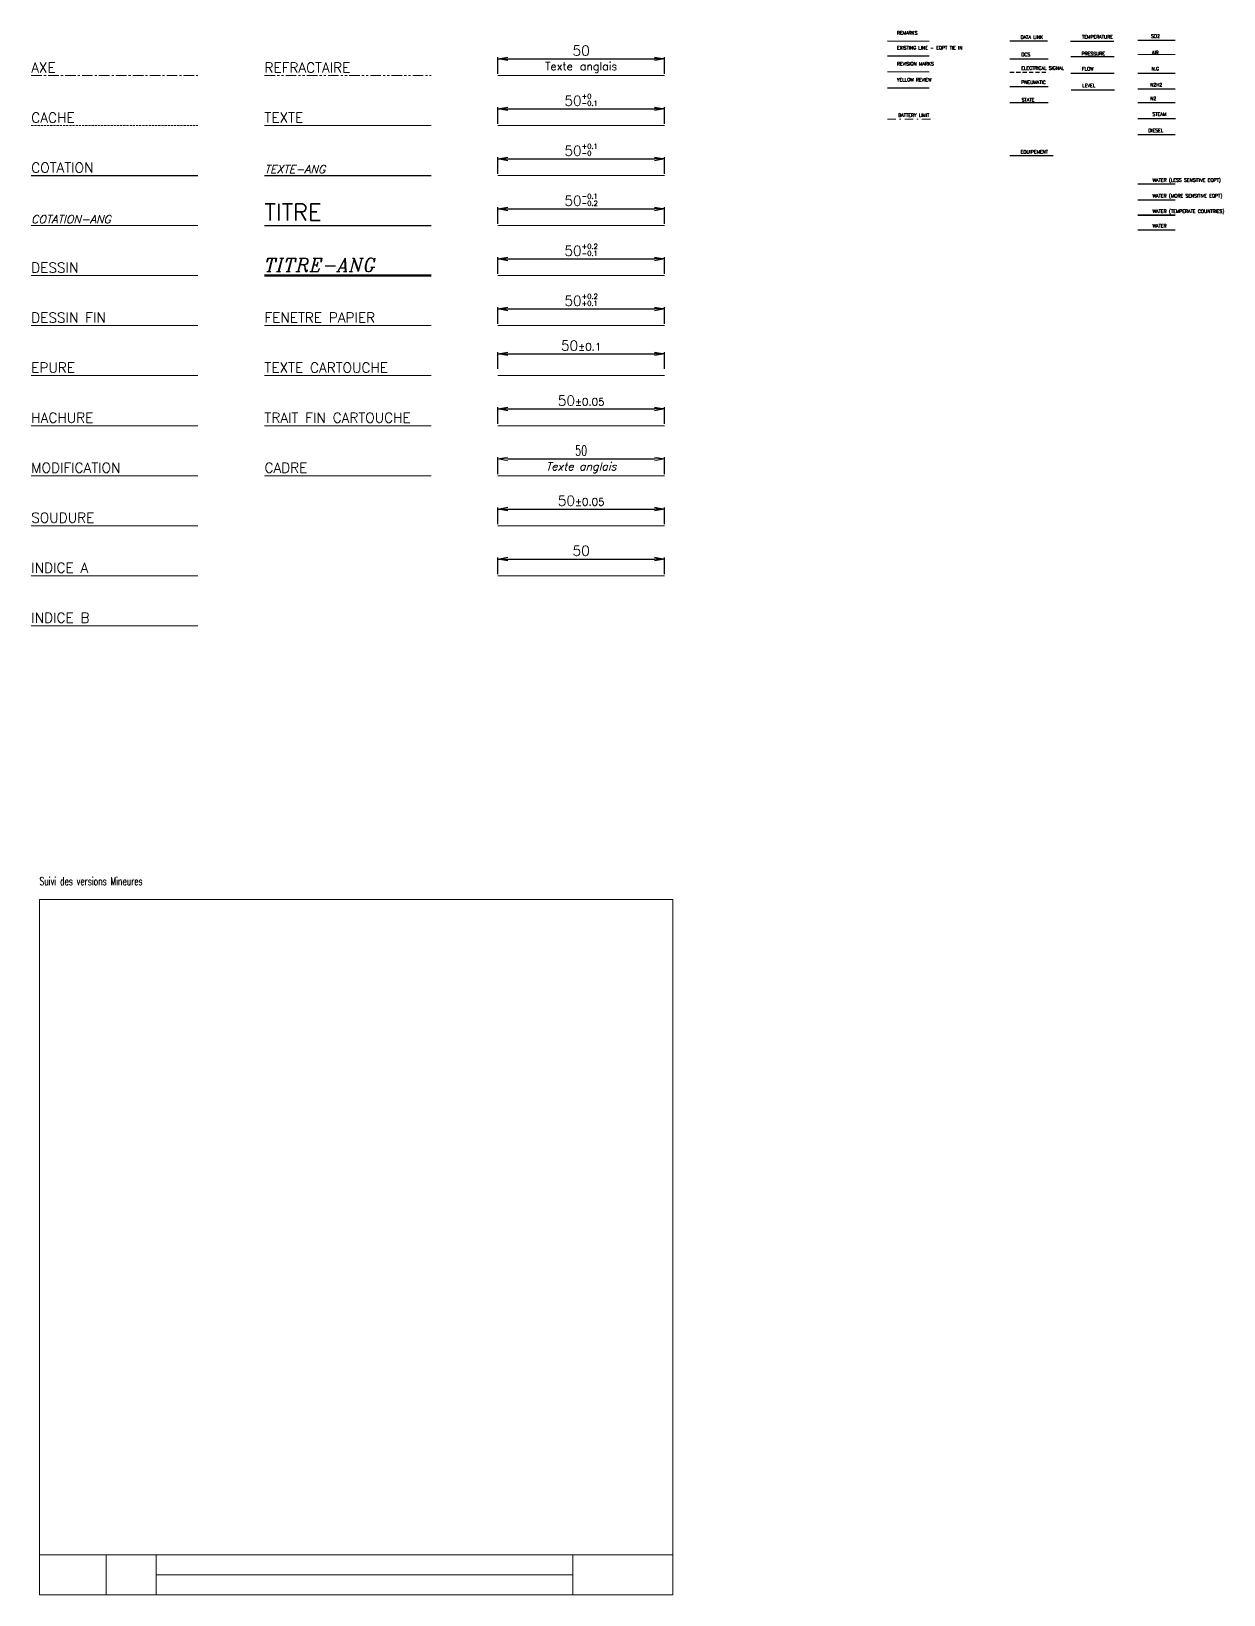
# Model space of a CAD drawing. Header units: millimetres. Extents: x -64622 to 376668, y -9274 to 59250.
# Drawn here: x -63486.5 to -63128.7, y 58772.6 to 59241.5 of the extents above; entities that cross this region are included whole.
import ezdxf
from ezdxf.enums import TextEntityAlignment as Align

# ---------------------------------------------------------------- set-up
doc = ezdxf.new("R2010")
doc.units = ezdxf.units.MM
doc.header["$LTSCALE"] = 0.1
doc.header["$PDMODE"] = 3
for name, pattern in [('AXES', [50.8, 31.75, -6.35, 6.35, -6.35]), ('CACHE', [9.525, 6.35, -3.175]), ('CACHEX2', [19.05, 12.7, -6.35]), ('FANTOME', [63.5, 31.75, -6.35, 6.35, -6.35, 6.35, -6.35]), ('TIRETPTX2', [50.8, 25.4, -12.7, 0, -12.7])]:
    doc.linetypes.add(name, pattern=pattern)
doc.layers.get('0').update_dxf_attribs({"lineweight": 9})
doc.layers.get('Defpoints').update_dxf_attribs({"lineweight": 20})
for name, color, linetype, lineweight in [('AIR', 4, 'Continuous', 9), ('AXE', 1, 'AXES', 15), ('BATTERY LIMIT', 3, 'TIRETPTX2', 9), ('CACHE', 2, 'CACHE', 20), ('CADRE', 1, 'Continuous', 15), ('COTATION-ANG', 1, 'Continuous', 15), ('DESSIN', 3, 'Continuous', 0), ('DESSIN FIN', 1, 'Continuous', 15), ('HACHURE', 6, 'Continuous', 15), ('INDICE A', 1, 'Continuous', 15), ('INDICE B', 1, 'Continuous', 15), ('REFRACTAIRE', 4, 'FANTOME', 15), ('REVISION MARKS', 1, 'Continuous', 15), ('TEXTE', 2, 'Continuous', 20), ('TEXTE CARTOUCHE', 1, 'Continuous', 15), ('TEXTE-LOCAL', 2, 'Continuous', 15), ('TITRE-ANG', 50, 'Continuous', 60), ('TRAIT FIN CARTOUCHE', 2, 'Continuous', 15), ('WATER (TEMPERATE COUNTRIES)', 100, 'Continuous', 35)]:
    doc.layers.add(name, color=color, linetype=linetype, lineweight=lineweight)
for name, color, linetype in [('COTATION', 1, 'Continuous'), ('DATA LINK', 7, 'LIMITE1'), ('DCS', 251, 'Continuous'), ('DIESEL', 34, 'Continuous'), ('ELECTRIC SIGNAL', 7, 'CACHEX2'), ('EQUIPEMENT', 146, 'Continuous'), ('EXISTING LINES-EQPT TIE IN', 54, 'Continuous'), ('FLOW', 161, 'Continuous'), ('LEVEL', 161, 'Continuous'), ('N2', 40, 'Continuous'), ('N2H2', 40, 'Continuous'), ('NATURALGAS', 40, 'Continuous'), ('PNEUMATIC SIGNAL', 7, 'PNEUMATIC'), ('PRESSURE', 161, 'Continuous'), ('REMARKS', 6, 'Continuous'), ('SO2', 40, 'Continuous'), ('STATE', 5, 'Continuous'), ('STEAM', 8, 'Continuous'), ('TEMPERATURE', 5, 'Continuous'), ('TEXTE-ANG', 2, 'Continuous'), ('TITRE', 50, 'Continuous'), ('WATER', 3, 'Continuous'), ('WATER (LESS SENSITIVE EQPT)', 76, 'Continuous'), ('WATER (MORE SENSITIVE EQPT)', 92, 'Continuous'), ('YELLOW REVIEW', 51, 'Continuous')]:
    doc.layers.add(name, color=color, linetype=linetype)
for name, color, linetype, lineweight, plot in [('EPURE', 4, 'Continuous', 15, False), ('FENETRE PAPIER', 7, 'Continuous', 13, False), ('MODIFICATION', 5, 'Continuous', 15, False)]:
    doc.layers.add(name, color=color, linetype=linetype, lineweight=lineweight, plot=plot)
doc.styles.add('ITALIC', font='italic.shx', dxfattribs={"height": 1.8})
doc.styles.add('ROMANS', font='romans.shx', dxfattribs={"width": 0.7})
doc.styles.get("Standard").update_dxf_attribs({"font": 'romans.shx', "width": 0.7})
doc.styles.add('TXT', font='txt.shx')
doc.linetypes.add('LIMITE1', pattern='A,6.35,-2.54,[133,ltypeshp.shx,S=2.54,R=0,X=-2.54,Y=0],-2.54,25.4', length=36.83)
doc.linetypes.add('PNEUMATIC', pattern='A,25.4,["//",Standard,S=12.7,R=0,X=-12.7,Y=-6.35],25.4', length=50.8)
doc.dimstyles.new('COTSGV +-0.05', dxfattribs={"dimtxt": 3, "dimasz": 3, "dimexe": 0.5, "dimexo": 0.5, "dimgap": 1, "dimtad": 3, "dimtoh": 1, "dimdsep": 46, "dimtxsty": 'TXT', "dimblk1": 'OPEN', "dimblk2": 'OPEN', "dimsah": 1, "dimcen": 0.5, "dimclrd": 256, "dimclre": 256, "dimclrt": 256, "dimazin": 2, "dimtol": 1, "dimtp": 0.05, "dimtm": 0.05, "dimtfac": 0.75, "dimtdec": 3, "dimtmove": 0, "dimatfit": 3, "dimldrblk": 'OPEN', "dimfxl": 1, "dimarcsym": 0})
doc.dimstyles.new('COTSGV +-0.1', dxfattribs={"dimtxt": 3, "dimasz": 3, "dimexe": 0.5, "dimexo": 0.5, "dimgap": 1, "dimtad": 3, "dimtoh": 1, "dimdsep": 46, "dimtxsty": 'TXT', "dimblk1": 'OPEN', "dimblk2": 'OPEN', "dimsah": 1, "dimcen": 0.5, "dimclrd": 256, "dimclre": 256, "dimclrt": 256, "dimazin": 2, "dimtol": 1, "dimtp": 0.1, "dimtm": 0.1, "dimtfac": 0.75, "dimtdec": 3, "dimtmove": 0, "dimatfit": 3, "dimldrblk": 'OPEN', "dimfxl": 1, "dimarcsym": 0})
doc.dimstyles.new('COTSGV +0.1_+0.2', dxfattribs={"dimtxt": 3, "dimasz": 3, "dimexe": 0.5, "dimexo": 0.5, "dimgap": 1, "dimtad": 3, "dimtoh": 1, "dimdsep": 46, "dimtxsty": 'TXT', "dimblk1": 'OPEN', "dimblk2": 'OPEN', "dimsah": 1, "dimcen": 0.5, "dimclrd": 256, "dimclre": 256, "dimclrt": 256, "dimazin": 2, "dimtol": 1, "dimtp": 0.2, "dimtm": -0.1, "dimtfac": 0.5, "dimtdec": 3, "dimtmove": 0, "dimatfit": 3, "dimldrblk": 'OPEN', "dimfxl": 1, "dimarcsym": 0})
doc.dimstyles.new('COTSGV -0.1_+0.2', dxfattribs={"dimtxt": 3, "dimasz": 3, "dimexe": 0.5, "dimexo": 0.5, "dimgap": 1, "dimtad": 3, "dimtoh": 1, "dimdsep": 46, "dimtxsty": 'TXT', "dimblk1": 'OPEN', "dimblk2": 'OPEN', "dimsah": 1, "dimcen": 0.5, "dimclrd": 256, "dimclre": 256, "dimclrt": 256, "dimazin": 2, "dimtol": 1, "dimtp": 0.2, "dimtm": 0.1, "dimtfac": 0.5, "dimtdec": 3, "dimtmove": 0, "dimatfit": 3, "dimldrblk": 'OPEN', "dimfxl": 1, "dimarcsym": 0})
doc.dimstyles.new('COTSGV -0.1_0', dxfattribs={"dimtxt": 3, "dimasz": 3, "dimexe": 0.5, "dimexo": 0.5, "dimgap": 1, "dimtad": 3, "dimtoh": 1, "dimdsep": 46, "dimtxsty": 'TXT', "dimblk1": 'OPEN', "dimblk2": 'OPEN', "dimsah": 1, "dimcen": 0.5, "dimclrd": 256, "dimclre": 256, "dimclrt": 256, "dimazin": 2, "dimtol": 1, "dimtm": 0.1, "dimtfac": 0.5, "dimtdec": 3, "dimtmove": 0, "dimatfit": 3, "dimldrblk": 'OPEN', "dimfxl": 1, "dimarcsym": 0})
doc.dimstyles.new('COTSGV -02_-0.1', dxfattribs={"dimtxt": 3, "dimasz": 3, "dimexe": 0.5, "dimexo": 0.5, "dimgap": 1, "dimtad": 3, "dimtoh": 1, "dimdsep": 46, "dimtxsty": 'TXT', "dimblk1": 'OPEN', "dimblk2": 'OPEN', "dimsah": 1, "dimcen": 0.5, "dimclrd": 256, "dimclre": 256, "dimclrt": 256, "dimazin": 2, "dimtol": 1, "dimtp": -0.1, "dimtm": 0.2, "dimtfac": 0.5, "dimtdec": 3, "dimtmove": 0, "dimatfit": 3, "dimldrblk": 'OPEN', "dimfxl": 1, "dimarcsym": 0})
doc.dimstyles.new('COTSGV 0_+0.1', dxfattribs={"dimtxt": 3, "dimasz": 3, "dimexe": 0.5, "dimexo": 0.5, "dimgap": 1, "dimtad": 3, "dimtoh": 1, "dimdsep": 46, "dimtxsty": 'TXT', "dimblk1": 'OPEN', "dimblk2": 'OPEN', "dimsah": 1, "dimcen": 0.5, "dimclrd": 256, "dimclre": 256, "dimclrt": 256, "dimazin": 2, "dimtol": 1, "dimtp": 0.1, "dimtfac": 0.5, "dimtdec": 3, "dimtmove": 0, "dimatfit": 3, "dimldrblk": 'OPEN', "dimfxl": 1, "dimarcsym": 0})
doc.dimstyles.new('COTSGV 1-01', dxfattribs={"dimtxt": 3, "dimasz": 3, "dimexe": 0.5, "dimexo": 0.5, "dimgap": 1, "dimtad": 3, "dimtoh": 1, "dimdsep": 46, "dimtxsty": 'TXT', "dimblk1": 'OPEN', "dimblk2": 'OPEN', "dimsah": 1, "dimcen": 0.5, "dimclrd": 256, "dimclre": 256, "dimclrt": 256, "dimazin": 2, "dimtm": 1e-09, "dimtfac": 1, "dimtmove": 0, "dimatfit": 3, "dimldrblk": 'OPEN', "dimfxl": 1, "dimtolj": 1, "dimarcsym": 0})
doc.dimstyles.new('COTSGV TEXTE', dxfattribs={"dimtxt": 3, "dimasz": 3, "dimexe": 0.5, "dimexo": 0.5, "dimgap": 1, "dimtad": 3, "dimtoh": 1, "dimdsep": 46, "dimtxsty": 'ROMANS', "dimblk1": 'OPEN', "dimblk2": 'OPEN', "dimsah": 1, "dimcen": 0.5, "dimclrd": 256, "dimclre": 256, "dimclrt": 256, "dimazin": 2, "dimtfac": 1, "dimtmove": 0, "dimatfit": 3, "dimldrblk": 'OPEN', "dimfxl": 1, "dimtolj": 1, "dimtzin": 0, "dimarcsym": 0})

# ---------------------------------------------------------------- blocks, each defined once
blk = doc.blocks.new('INDICE')
at = {"color": 2}
for points in [[(-170, 0), (-170, 6), (-170, 12)], [(-155, 0), (-155, 6), (-155, 12)]]:
    blk.add_lwpolyline(points, dxfattribs=at)
at = {"layer": 'TRAIT FIN CARTOUCHE', "color": 1}
blk.add_line((-155, 6), (-30, 6), dxfattribs=at)
at = {"layer": 'TRAIT FIN CARTOUCHE', "color": 2}
for points in [[(-190, 0), (-190, 6), (-190, 12), (0, 12), (0, 6), (0, 0)], [(-30, 0), (-30, 6), (-30, 12)]]:
    blk.add_lwpolyline(points, dxfattribs=at)
at = {"color": 2, "style": 'ROMANS', "width": 0.75}
for tag, p in [('DATE', (-180, 4.39)), ('INDICE', (-162.68, 4.39))]:
    blk.add_attdef(tag, text='', height=3, dxfattribs=at).set_placement(p, align=Align.CENTER)
at = {"layer": 'TRAIT FIN CARTOUCHE', "color": 2, "width": 0.75}
for height, style, p in [(3, 'ROMANS', (-152.78, 6.51)), (2.4, 'ITALIC', (-152.78, 0.51))]:
    blk.add_attdef('MODIFICATION', text='', height=height, dxfattribs=dict(at, style=style)).set_placement(p, align=Align.BOTTOM_LEFT)
at = {"layer": 'TRAIT FIN CARTOUCHE', "color": 2, "style": 'ROMANS', "width": 0.75}
blk.add_attdef('NOM', text='', height=3, dxfattribs=at).set_placement((-13.95, 4.35), align=Align.CENTER)
blk = doc.blocks.new('_OPEN')
at = {"color": 0, "linetype": 'ByBlock'}
for p, q in [((-1, 0.17), (0, 0)), ((0, 0), (-1, -0.17)), ((0, 0), (-1, 0))]:
    blk.add_line(p, q, dxfattribs=at)
blk = doc.blocks.new('*D32')
at = {"layer": 'COTATION', "lineweight": -2, "transparency": 16777216}
for p, q in [((45, 50.13), (45, 55.13)), ((48, 54.63), (92, 54.63)), ((95, 50.13), (95, 55.13))]:
    blk.add_line(p, q, dxfattribs=at)
at = {"layer": 'Defpoints', "color": 0, "transparency": 16777216}
for p in [(95, 54.63), (45, 49.63), (95, 49.63)]:
    blk.add_point(p, dxfattribs=at)
at = {"layer": 'COTATION', "lineweight": -2, "transparency": 16777216, "xscale": 3, "yscale": 3, "zscale": 3, "rotation": 180}
blk.add_blockref('_OPEN', (45, 54.63), dxfattribs=at)
at = {"layer": 'COTATION', "lineweight": -2, "transparency": 16777216, "xscale": 3, "yscale": 3, "zscale": 3}
blk.add_blockref('_OPEN', (95, 54.63), dxfattribs=at)
at = {"layer": 'COTATION', "transparency": 16777216, "insert": (70, 57.38), "char_height": 3, "attachment_point": 5, "style": 'TXT'}
blk.add_mtext('50{\\H1.500000;\\S+0^ -0.1;}', dxfattribs=at)
blk = doc.blocks.new('*D38')
at = {"layer": 'COTATION', "lineweight": -2, "transparency": 16777216}
for p, q in [((45, -39.87), (45, -34.87)), ((48, -35.37), (92, -35.37)), ((95, -39.87), (95, -34.87))]:
    blk.add_line(p, q, dxfattribs=at)
at = {"layer": 'Defpoints', "color": 0, "transparency": 16777216}
for p in [(95, -35.37), (45, -40.37), (95, -40.37)]:
    blk.add_point(p, dxfattribs=at)
at = {"layer": 'COTATION', "lineweight": -2, "transparency": 16777216, "xscale": 3, "yscale": 3, "zscale": 3, "rotation": 180}
blk.add_blockref('_OPEN', (45, -35.37), dxfattribs=at)
at = {"layer": 'COTATION', "lineweight": -2, "transparency": 16777216, "xscale": 3, "yscale": 3, "zscale": 3}
blk.add_blockref('_OPEN', (95, -35.37), dxfattribs=at)
at = {"layer": 'COTATION', "transparency": 16777216, "insert": (70, -32.87), "char_height": 3, "attachment_point": 5, "style": 'TXT'}
blk.add_mtext('50{\\H2.250000;±0.05}', dxfattribs=at)
blk = doc.blocks.new('*D39')
at = {"layer": 'Defpoints', "color": 0, "transparency": 16777216}
for p in [(95, -50.37), (45, -55.37), (95, -55.37)]:
    blk.add_point(p, dxfattribs=at)
at = {"layer": 'TEXTE', "lineweight": -2, "transparency": 16777216}
for p, q in [((45, -54.87), (45, -49.87)), ((48, -50.37), (92, -50.37)), ((95, -54.87), (95, -49.87))]:
    blk.add_line(p, q, dxfattribs=at)
at = {"layer": 'TEXTE', "lineweight": -2, "transparency": 16777216, "xscale": 3, "yscale": 3, "zscale": 3, "rotation": 180}
blk.add_blockref('_OPEN', (45, -50.37), dxfattribs=at)
at = {"layer": 'TEXTE', "lineweight": -2, "transparency": 16777216, "xscale": 3, "yscale": 3, "zscale": 3}
blk.add_blockref('_OPEN', (95, -50.37), dxfattribs=at)
at = {"layer": 'TEXTE', "transparency": 16777216, "insert": (70, -47.87), "char_height": 3, "attachment_point": 5, "style": 'ROMANS'}
blk.add_mtext('\\A1;50', dxfattribs=at)
blk = doc.blocks.new('*D33')
at = {"layer": 'COTATION', "lineweight": -2, "transparency": 16777216}
for p, q in [((45, 35.13), (45, 40.13)), ((48, 39.63), (92, 39.63)), ((95, 35.13), (95, 40.13))]:
    blk.add_line(p, q, dxfattribs=at)
at = {"layer": 'Defpoints', "color": 0, "transparency": 16777216}
for p in [(95, 39.63), (45, 34.63), (95, 34.63)]:
    blk.add_point(p, dxfattribs=at)
at = {"layer": 'COTATION', "lineweight": -2, "transparency": 16777216, "xscale": 3, "yscale": 3, "zscale": 3, "rotation": 180}
blk.add_blockref('_OPEN', (45, 39.63), dxfattribs=at)
at = {"layer": 'COTATION', "lineweight": -2, "transparency": 16777216, "xscale": 3, "yscale": 3, "zscale": 3}
blk.add_blockref('_OPEN', (95, 39.63), dxfattribs=at)
at = {"layer": 'COTATION', "transparency": 16777216, "insert": (70, 42.38), "char_height": 3, "attachment_point": 5, "style": 'TXT'}
blk.add_mtext('50{\\H1.500000;\\S+0.1^ -0;}', dxfattribs=at)
blk = doc.blocks.new('*D34')
at = {"layer": 'COTATION', "lineweight": -2, "transparency": 16777216}
for p, q in [((45, 20.13), (45, 25.13)), ((48, 24.63), (92, 24.63)), ((95, 20.13), (95, 25.13))]:
    blk.add_line(p, q, dxfattribs=at)
at = {"layer": 'Defpoints', "color": 0, "transparency": 16777216}
for p in [(95, 24.63), (45, 19.63), (95, 19.63)]:
    blk.add_point(p, dxfattribs=at)
at = {"layer": 'COTATION', "lineweight": -2, "transparency": 16777216, "xscale": 3, "yscale": 3, "zscale": 3, "rotation": 180}
blk.add_blockref('_OPEN', (45, 24.63), dxfattribs=at)
at = {"layer": 'COTATION', "lineweight": -2, "transparency": 16777216, "xscale": 3, "yscale": 3, "zscale": 3}
blk.add_blockref('_OPEN', (95, 24.63), dxfattribs=at)
at = {"layer": 'COTATION', "transparency": 16777216, "insert": (70, 27.38), "char_height": 3, "attachment_point": 5, "style": 'TXT'}
blk.add_mtext('50{\\H1.500000;\\S-0.1^ -0.2;}', dxfattribs=at)
blk = doc.blocks.new('*D36')
at = {"layer": 'COTATION', "lineweight": -2, "transparency": 16777216}
for p, q in [((45, -9.87), (45, -4.87)), ((48, -5.37), (92, -5.37)), ((95, -9.87), (95, -4.87))]:
    blk.add_line(p, q, dxfattribs=at)
at = {"layer": 'Defpoints', "color": 0, "transparency": 16777216}
for p in [(95, -5.37), (45, -10.37), (95, -10.37)]:
    blk.add_point(p, dxfattribs=at)
at = {"layer": 'COTATION', "lineweight": -2, "transparency": 16777216, "xscale": 3, "yscale": 3, "zscale": 3, "rotation": 180}
blk.add_blockref('_OPEN', (45, -5.37), dxfattribs=at)
at = {"layer": 'COTATION', "lineweight": -2, "transparency": 16777216, "xscale": 3, "yscale": 3, "zscale": 3}
blk.add_blockref('_OPEN', (95, -5.37), dxfattribs=at)
at = {"layer": 'COTATION', "transparency": 16777216, "insert": (70, -2.62), "char_height": 3, "attachment_point": 5, "style": 'TXT'}
blk.add_mtext('50{\\H1.500000;\\S+0.2^ +0.1;}', dxfattribs=at)
blk = doc.blocks.new('*D37')
at = {"layer": 'COTATION', "lineweight": -2, "transparency": 16777216}
for p, q in [((45, -23.35), (45, -18.35)), ((95, -23.35), (95, -18.35)), ((48, -18.85), (92, -18.85))]:
    blk.add_line(p, q, dxfattribs=at)
at = {"layer": 'Defpoints', "color": 0, "transparency": 16777216}
for p in [(95, -18.85), (45, -23.85), (95, -23.85)]:
    blk.add_point(p, dxfattribs=at)
at = {"layer": 'COTATION', "lineweight": -2, "transparency": 16777216, "xscale": 3, "yscale": 3, "zscale": 3, "rotation": 180}
blk.add_blockref('_OPEN', (45, -18.85), dxfattribs=at)
at = {"layer": 'COTATION', "lineweight": -2, "transparency": 16777216, "xscale": 3, "yscale": 3, "zscale": 3}
blk.add_blockref('_OPEN', (95, -18.85), dxfattribs=at)
at = {"layer": 'COTATION', "transparency": 16777216, "insert": (70, -16.35), "char_height": 3, "attachment_point": 5, "style": 'TXT'}
blk.add_mtext('50{\\H2.250000;±0.1}', dxfattribs=at)
blk = doc.blocks.new('*D35')
at = {"layer": 'COTATION', "lineweight": -2, "transparency": 16777216}
for p, q in [((45, 5.13), (45, 10.13)), ((48, 9.63), (92, 9.63)), ((95, 5.13), (95, 10.13))]:
    blk.add_line(p, q, dxfattribs=at)
at = {"layer": 'Defpoints', "color": 0, "transparency": 16777216}
for p in [(95, 9.63), (45, 4.63), (95, 4.63)]:
    blk.add_point(p, dxfattribs=at)
at = {"layer": 'COTATION', "lineweight": -2, "transparency": 16777216, "xscale": 3, "yscale": 3, "zscale": 3, "rotation": 180}
blk.add_blockref('_OPEN', (45, 9.63), dxfattribs=at)
at = {"layer": 'COTATION', "lineweight": -2, "transparency": 16777216, "xscale": 3, "yscale": 3, "zscale": 3}
blk.add_blockref('_OPEN', (95, 9.63), dxfattribs=at)
at = {"layer": 'COTATION', "transparency": 16777216, "insert": (70, 12.38), "char_height": 3, "attachment_point": 5, "style": 'TXT'}
blk.add_mtext('50{\\H1.500000;\\S+0.2^ -0.1;}', dxfattribs=at)
blk = doc.blocks.new('*D31')
at = {"layer": 'COTATION', "lineweight": -2, "transparency": 16777216}
for p, q in [((-8886.33, 3506.14), (-8886.33, 3511.14)), ((-8883.33, 3510.64), (-8839.33, 3510.64)), ((-8836.33, 3506.14), (-8836.33, 3511.14))]:
    blk.add_line(p, q, dxfattribs=at)
at = {"layer": 'Defpoints', "color": 0, "transparency": 16777216}
for p in [(-8836.33, 3510.64), (-8886.33, 3505.64), (-8836.33, 3505.64)]:
    blk.add_point(p, dxfattribs=at)
at = {"layer": 'COTATION', "lineweight": -2, "transparency": 16777216, "xscale": 3, "yscale": 3, "zscale": 3, "rotation": 180}
blk.add_blockref('_OPEN', (-8886.33, 3510.64), dxfattribs=at)
at = {"layer": 'COTATION', "lineweight": -2, "transparency": 16777216, "xscale": 3, "yscale": 3, "zscale": 3}
blk.add_blockref('_OPEN', (-8836.33, 3510.64), dxfattribs=at)
at = {"layer": 'COTATION', "transparency": 16777216, "insert": (-8861.33, 3513.14), "char_height": 3, "attachment_point": 5, "style": 'TXT'}
blk.add_mtext('\\A1;50', dxfattribs=at)
blk = doc.blocks.new('*D40')
at = {"layer": 'COTATION', "lineweight": -2, "transparency": 16777216}
for p, q in [((45, -69.87), (45, -64.87)), ((48, -65.37), (92, -65.37)), ((95, -69.87), (95, -64.87))]:
    blk.add_line(p, q, dxfattribs=at)
at = {"layer": 'Defpoints', "color": 0, "transparency": 16777216}
for p in [(95, -65.37), (45, -70.37), (95, -70.37)]:
    blk.add_point(p, dxfattribs=at)
at = {"layer": 'COTATION', "lineweight": -2, "transparency": 16777216, "xscale": 3, "yscale": 3, "zscale": 3, "rotation": 180}
blk.add_blockref('_OPEN', (45, -65.37), dxfattribs=at)
at = {"layer": 'COTATION', "lineweight": -2, "transparency": 16777216, "xscale": 3, "yscale": 3, "zscale": 3}
blk.add_blockref('_OPEN', (95, -65.37), dxfattribs=at)
at = {"layer": 'COTATION', "transparency": 16777216, "insert": (70, -62.87), "char_height": 3, "attachment_point": 5, "style": 'TXT'}
blk.add_mtext('50{\\H2.250000;±0.05}', dxfattribs=at)
blk = doc.blocks.new('*D41')
at = {"layer": 'COTATION', "lineweight": -2, "transparency": 16777216}
for p, q in [((45, -84.87), (45, -79.87)), ((48, -80.37), (92, -80.37)), ((95, -84.87), (95, -79.87))]:
    blk.add_line(p, q, dxfattribs=at)
at = {"layer": 'Defpoints', "color": 0, "transparency": 16777216}
for p in [(95, -80.37), (45, -85.37), (95, -85.37)]:
    blk.add_point(p, dxfattribs=at)
at = {"layer": 'COTATION', "lineweight": -2, "transparency": 16777216, "xscale": 3, "yscale": 3, "zscale": 3, "rotation": 180}
blk.add_blockref('_OPEN', (45, -80.37), dxfattribs=at)
at = {"layer": 'COTATION', "lineweight": -2, "transparency": 16777216, "xscale": 3, "yscale": 3, "zscale": 3}
blk.add_blockref('_OPEN', (95, -80.37), dxfattribs=at)
at = {"layer": 'COTATION', "transparency": 16777216, "insert": (70, -77.87), "char_height": 3, "attachment_point": 5, "style": 'TXT'}
blk.add_mtext('\\A1;50', dxfattribs=at)
blk = doc.blocks.new('LINE_STYLE')
at = {"layer": 'AIR'}
blk.add_line((38.41, 14.33), (49.57, 14.33), dxfattribs=at)
at = {"layer": 'BATTERY LIMIT'}
blk.add_line((-36.77, -5), (-23.77, -5), dxfattribs=at)
at = {"layer": 'DATA LINK'}
blk.add_line((0, 18.41), (11.23, 18.41), dxfattribs=at)
at = {"layer": 'DCS'}
blk.add_line((0, 13.1), (11.43, 13.1), dxfattribs=at)
at = {"layer": 'DIESEL'}
blk.add_line((38.41, -9.61), (49.57, -9.61), dxfattribs=at)
at = {"layer": 'ELECTRIC SIGNAL'}
blk.add_line((0, 9.03), (11.43, 9.03), dxfattribs=at)
at = {"layer": 'EQUIPEMENT'}
blk.add_line((0, -15.89), (13, -15.89), dxfattribs=at)
at = {"layer": 'EXISTING LINES-EQPT TIE IN'}
blk.add_line((-36.76, 13.96), (-24.2, 13.96), dxfattribs=at)
at = {"layer": 'FLOW'}
blk.add_line((18.31, 8.79), (31.31, 8.79), dxfattribs=at)
at = {"layer": 'LEVEL'}
blk.add_line((18.4, 3.79), (31.4, 3.79), dxfattribs=at)
at = {"layer": 'N2'}
blk.add_line((38.41, 0), (49.57, 0), dxfattribs=at)
at = {"layer": 'N2H2'}
blk.add_line((38.41, 4.08), (49.57, 4.08), dxfattribs=at)
at = {"layer": 'NATURALGAS'}
blk.add_line((38.41, 8.79), (49.57, 8.79), dxfattribs=at)
at = {"layer": 'PNEUMATIC SIGNAL'}
blk.add_line((0, 4.77), (11.43, 4.77), dxfattribs=at)
at = {"layer": 'PRESSURE'}
blk.add_line((18.22, 13.8), (31.22, 13.8), dxfattribs=at)
at = {"layer": 'REMARKS'}
blk.add_line((-36.76, 18.41), (-24.2, 18.4), dxfattribs=at)
at = {"layer": 'REVISION MARKS'}
blk.add_line((-36.76, 9.16), (-24.2, 9.15), dxfattribs=at)
at = {"layer": 'SO2'}
blk.add_line((38.41, 18.69), (49.57, 18.69), dxfattribs=at)
at = {"layer": 'STATE'}
blk.add_line((0, 0), (11.51, 0), dxfattribs=at)
at = {"layer": 'STEAM'}
blk.add_line((38.41, -4.81), (49.66, -4.81), dxfattribs=at)
at = {"layer": 'TEMPERATURE'}
blk.add_line((18.17, 18.35), (31.17, 18.35), dxfattribs=at)
at = {"layer": 'WATER'}
blk.add_line((38.41, -38.22), (49.57, -38.22), dxfattribs=at)
at = {"layer": 'WATER (LESS SENSITIVE EQPT)'}
blk.add_line((38.41, -24.46), (49.57, -24.46), dxfattribs=at)
at = {"layer": 'WATER (MORE SENSITIVE EQPT)'}
blk.add_line((38.41, -29.2), (49.57, -29.2), dxfattribs=at)
at = {"layer": 'WATER (TEMPERATE COUNTRIES)'}
blk.add_line((38.41, -33.83), (49.57, -33.83), dxfattribs=at)
at = {"layer": 'YELLOW REVIEW'}
blk.add_line((-36.76, 4.35), (-24.2, 4.35), dxfattribs=at)
at = {"layer": 'TEXTE-LOCAL', "style": 'ROMANS'}
for s, p in [('REMARKS', (-33.9, 20.82)), ('DATA LINK', (3.19, 19.58)), ('TEMPERATURE', (21.63, 19.62)), ('SO2', (42.32, 19.86)), ('EXISTING LINE - EQPT TIE IN', (-33.9, 16.38)), ('DCS', (3.44, 14.36)), ('PRESSURE', (21.53, 14.62)), ('AIR', (42.59, 14.91)), ('REVISION MARKS', (-33.9, 11.58)), ('ELECTRICAL SIGNAL', (3.39, 10.3)), ('FLOW', (21.62, 10.06)), ('N.G', (42.45, 10.09)), ('YELLOW REVIEW', (-33.9, 6.77)), ('PNEUMATIC', (3.39, 6.04)), ('LEVEL', (21.72, 5.06)), ('N2H2', (42.08, 5.25)), ('STATE', (3.51, 0.78)), ('N2', (42.08, 1.17)), ('BATTERY LIMIT', (-33.56, -3.88)), ('STEAM', (42.76, -3.54)), ('DIESEL', (41.52, -8.44)), ('EQUIPEMENT', (3.21, -14.87)), ('WATER (LESS SENSITIVE EQPT)', (42.8, -23.29)), ('WATER (MORE SENSITIVE EQPT)', (42.8, -28.03)), ('WATER (TEMPERATE COUNTRIES)', (42.8, -32.66)), ('WATER ', (42.8, -37.05))]:
    blk.add_text(s, height=1, dxfattribs=at).set_placement(p, align=Align.MIDDLE_LEFT)
blk = doc.blocks.new('AcadSGG')
at = {"layer": 'AXE'}
blk.add_line((0, 0), (50, 0), dxfattribs=at)
at = {"layer": 'CACHE'}
blk.add_line((0, -15), (50, -15), dxfattribs=at)
at = {"layer": 'CADRE', "linetype": 'Continuous'}
blk.add_line((70, -120), (120, -120), dxfattribs=at)
at = {"layer": 'COTATION'}
blk.add_line((0, -30), (50, -30), dxfattribs=at)
at = {"layer": 'COTATION-ANG'}
blk.add_line((0, -45), (50, -45), dxfattribs=at)
at = {"layer": 'DESSIN'}
for p, q in [((140, 0), (190, 0)), ((140, -15), (190, -15)), ((140, -30), (190, -30)), ((140, -45), (190, -45)), ((0, -60), (50, -60)), ((140, -60), (190, -60)), ((140, -75), (190, -75)), ((140, -90), (190, -90)), ((140, -105), (190, -105)), ((140, -120), (190, -120)), ((140, -135), (190, -135)), ((140, -150), (190, -150))]:
    blk.add_line(p, q, dxfattribs=at)
at = {"layer": 'DESSIN FIN'}
blk.add_line((0, -75), (50, -75), dxfattribs=at)
at = {"layer": 'EPURE'}
blk.add_line((0, -90), (50, -90), dxfattribs=at)
at = {"layer": 'FENETRE PAPIER'}
blk.add_line((70, -75), (120, -75), dxfattribs=at)
at = {"layer": 'HACHURE'}
for p, q in [((0, -105), (50, -105)), ((0, -135), (50, -135))]:
    blk.add_line(p, q, dxfattribs=at)
at = {"layer": 'INDICE A'}
blk.add_line((0, -150), (50, -150), dxfattribs=at)
at = {"layer": 'INDICE B'}
blk.add_line((0, -165), (50, -165), dxfattribs=at)
at = {"layer": 'MODIFICATION'}
blk.add_line((0, -120), (50, -120), dxfattribs=at)
at = {"layer": 'REFRACTAIRE'}
blk.add_line((70, 0), (120, 0), dxfattribs=at)
at = {"layer": 'TEXTE'}
blk.add_line((70, -15), (120, -15), dxfattribs=at)
at = {"layer": 'TEXTE CARTOUCHE'}
blk.add_line((70, -90), (120, -90), dxfattribs=at)
at = {"layer": 'TEXTE-ANG'}
blk.add_line((70, -30), (120, -30), dxfattribs=at)
at = {"layer": 'TITRE'}
blk.add_line((70, -45), (120, -45), dxfattribs=at)
at = {"layer": 'TITRE-ANG'}
blk.add_line((70, -60), (120, -60), dxfattribs=at)
at = {"layer": 'TRAIT FIN CARTOUCHE', "linetype": 'Continuous'}
blk.add_line((70, -105), (120, -105), dxfattribs=at)
at = {"layer": 'AXE', "style": 'ROMANS'}
blk.add_text('AXE', height=3, dxfattribs=at).set_placement((0, 0), align=Align.BOTTOM_LEFT)
at = {"layer": 'CACHE', "style": 'ROMANS'}
blk.add_text('CACHE', height=3, dxfattribs=at).set_placement((0, -15), align=Align.BOTTOM_LEFT)
at = {"layer": 'CADRE', "linetype": 'Continuous', "style": 'ROMANS'}
blk.add_text('CADRE', height=3, dxfattribs=at).set_placement((70, -120), align=Align.BOTTOM_LEFT)
at = {"layer": 'COTATION', "style": 'TXT'}
blk.add_text('COTATION', height=3, dxfattribs=at).set_placement((0, -30), align=Align.BOTTOM_LEFT)
at = {"layer": 'COTATION-ANG', "style": 'TXT'}
blk.add_text('Texte anglais', height=2.4, dxfattribs=at).set_placement((165, 4), align=Align.TOP_CENTER)
at = {"layer": 'COTATION-ANG', "style": 'ITALIC'}
blk.add_text('COTATION-ANG', height=2.4, dxfattribs=at).set_placement((0, -45), align=Align.BOTTOM_LEFT)
at = {"layer": 'DESSIN', "style": 'ROMANS'}
blk.add_text('DESSIN', height=3, dxfattribs=at).set_placement((0, -60), align=Align.BOTTOM_LEFT)
at = {"layer": 'DESSIN FIN', "style": 'ROMANS'}
blk.add_text('DESSIN FIN', height=3, dxfattribs=at).set_placement((0, -75), align=Align.BOTTOM_LEFT)
at = {"layer": 'EPURE', "style": 'ROMANS'}
blk.add_text('EPURE', height=3, dxfattribs=at).set_placement((0, -90), align=Align.BOTTOM_LEFT)
at = {"layer": 'FENETRE PAPIER', "style": 'ROMANS'}
blk.add_text('FENETRE PAPIER', height=3, dxfattribs=at).set_placement((70, -75), align=Align.BOTTOM_LEFT)
at = {"layer": 'HACHURE', "style": 'ROMANS'}
for s, p in [('HACHURE', (0, -105)), ('SOUDURE', (0, -135))]:
    blk.add_text(s, height=3, dxfattribs=at).set_placement(p, align=Align.BOTTOM_LEFT)
at = {"layer": 'INDICE A', "style": 'ROMANS'}
blk.add_text('INDICE A', height=3, dxfattribs=at).set_placement((0, -150), align=Align.BOTTOM_LEFT)
at = {"layer": 'INDICE B', "style": 'ROMANS'}
blk.add_text('INDICE B', height=3, dxfattribs=at).set_placement((0, -165), align=Align.BOTTOM_LEFT)
at = {"layer": 'MODIFICATION', "style": 'ROMANS'}
blk.add_text('MODIFICATION', height=3, dxfattribs=at).set_placement((0, -120), align=Align.BOTTOM_LEFT)
at = {"layer": 'REFRACTAIRE', "style": 'ROMANS'}
blk.add_text('REFRACTAIRE', height=3, dxfattribs=at).set_placement((70, 0), align=Align.BOTTOM_LEFT)
at = {"layer": 'TEXTE', "style": 'ROMANS'}
blk.add_text('TEXTE', height=3, dxfattribs=at).set_placement((70, -15), align=Align.BOTTOM_LEFT)
at = {"layer": 'TEXTE CARTOUCHE', "style": 'ROMANS'}
blk.add_text('TEXTE CARTOUCHE', height=3, dxfattribs=at).set_placement((70, -90), align=Align.BOTTOM_LEFT)
at = {"layer": 'TEXTE-ANG', "style": 'ITALIC'}
blk.add_text('TEXTE-ANG', height=2.4, dxfattribs=at).set_placement((70, -30), align=Align.BOTTOM_LEFT)
blk.add_text('Texte anglais', height=2.4, dxfattribs=at).set_placement((165, -116), align=Align.TOP_CENTER)
at = {"layer": 'TITRE', "style": 'ROMANS'}
blk.add_text('TITRE', height=5, dxfattribs=at).set_placement((70, -45), align=Align.BOTTOM_LEFT)
at = {"layer": 'TITRE-ANG', "style": 'ITALIC'}
blk.add_text('TITRE-ANG', height=4, dxfattribs=at).set_placement((70, -60), align=Align.BOTTOM_LEFT)
at = {"layer": 'TRAIT FIN CARTOUCHE', "linetype": 'Continuous', "style": 'ROMANS'}
blk.add_text('TRAIT FIN CARTOUCHE', height=3, dxfattribs=at).set_placement((70, -105), align=Align.BOTTOM_LEFT)
at = {"layer": 'COTATION'}
for base, p1, p2, dimstyle, picture, middle, set_off in [((190, 5), (140, 0), (190, 0), 'COTSGV 1-01', '*D31', (165, 7.5), (9026.327, -3505.639)), ((190, -10), (140, -15), (190, -15), 'COTSGV -0.1_0', '*D32', (165, -7.25), (95, -64.628)), ((190, -25), (140, -30), (190, -30), 'COTSGV 0_+0.1', '*D33', (165, -22.25), (95, -64.628)), ((190, -40), (140, -45), (190, -45), 'COTSGV -02_-0.1', '*D34', (165, -37.25), (95, -64.628)), ((190, -55), (140, -60), (190, -60), 'COTSGV -0.1_+0.2', '*D35', (165, -52.25), (95, -64.628)), ((190, -70), (140, -75), (190, -75), 'COTSGV +0.1_+0.2', '*D36', (165, -67.25), (95, -64.628)), ((190, -83.479), (140, -88.479), (190, -88.479), 'COTSGV +-0.1', '*D37', (165, -80.979), (95, -64.628)), ((190, -100), (140, -105), (190, -105), 'COTSGV +-0.05', '*D38', (165, -97.5), (95, -64.628)), ((190, -130), (140, -135), (190, -135), 'COTSGV +-0.05', '*D40', (165, -127.5), (95, -64.628)), ((190, -145), (140, -150), (190, -150), 'COTSGV 1-01', '*D41', (165, -142.5), (95, -64.628))]:
    dim = blk.add_linear_dim(base=base, p1=p1, p2=p2, dimstyle=dimstyle, dxfattribs=at)
    dim.commit()
    dim.dimension.update_dxf_attribs({"geometry": picture, "text_midpoint": middle, "insert": set_off})
at = {"layer": 'TEXTE'}
dim = blk.add_linear_dim(base=(190, -115), p1=(140, -120), p2=(190, -120), dimstyle='COTSGV TEXTE', dxfattribs=at)
dim.commit()
dim.dimension.update_dxf_attribs({"geometry": '*D39', "text_midpoint": (165, -112.5), "insert": (95, -64.628)})

msp = doc.modelspace()

# ---------------------------------------------------------------- linework, layer by layer
at = {"layer": 'TEXTE-LOCAL'}
msp.add_lwpolyline([(-63294.03, 58772.56), (-63484.03, 58772.56), (-63484.03, 58981.14), (-63294.03, 58981.14)], close=True, dxfattribs=at)

# ---------------------------------------------------------------- block references
msp.add_blockref('LINE_STYLE', (-63192.84, 59220.22))
at = {"layer": 'TRAIT FIN CARTOUCHE'}
msp.add_blockref('INDICE', (-63294.03, 58772.56), dxfattribs=at)
at = {"layer": 'YELLOW REVIEW'}
msp.add_blockref('AcadSGG', (-63486.5, 59228.24), dxfattribs=at)

# ---------------------------------------------------------------- texts
at = {"layer": 'TEXTE-LOCAL', "insert": (-63484.03, 58987.77), "char_height": 2.3647, "width": 67.6638, "attachment_point": 1}
msp.add_mtext('Suivi des versions Mineures', dxfattribs=at)

doc.saveas('drawing.dxf')
